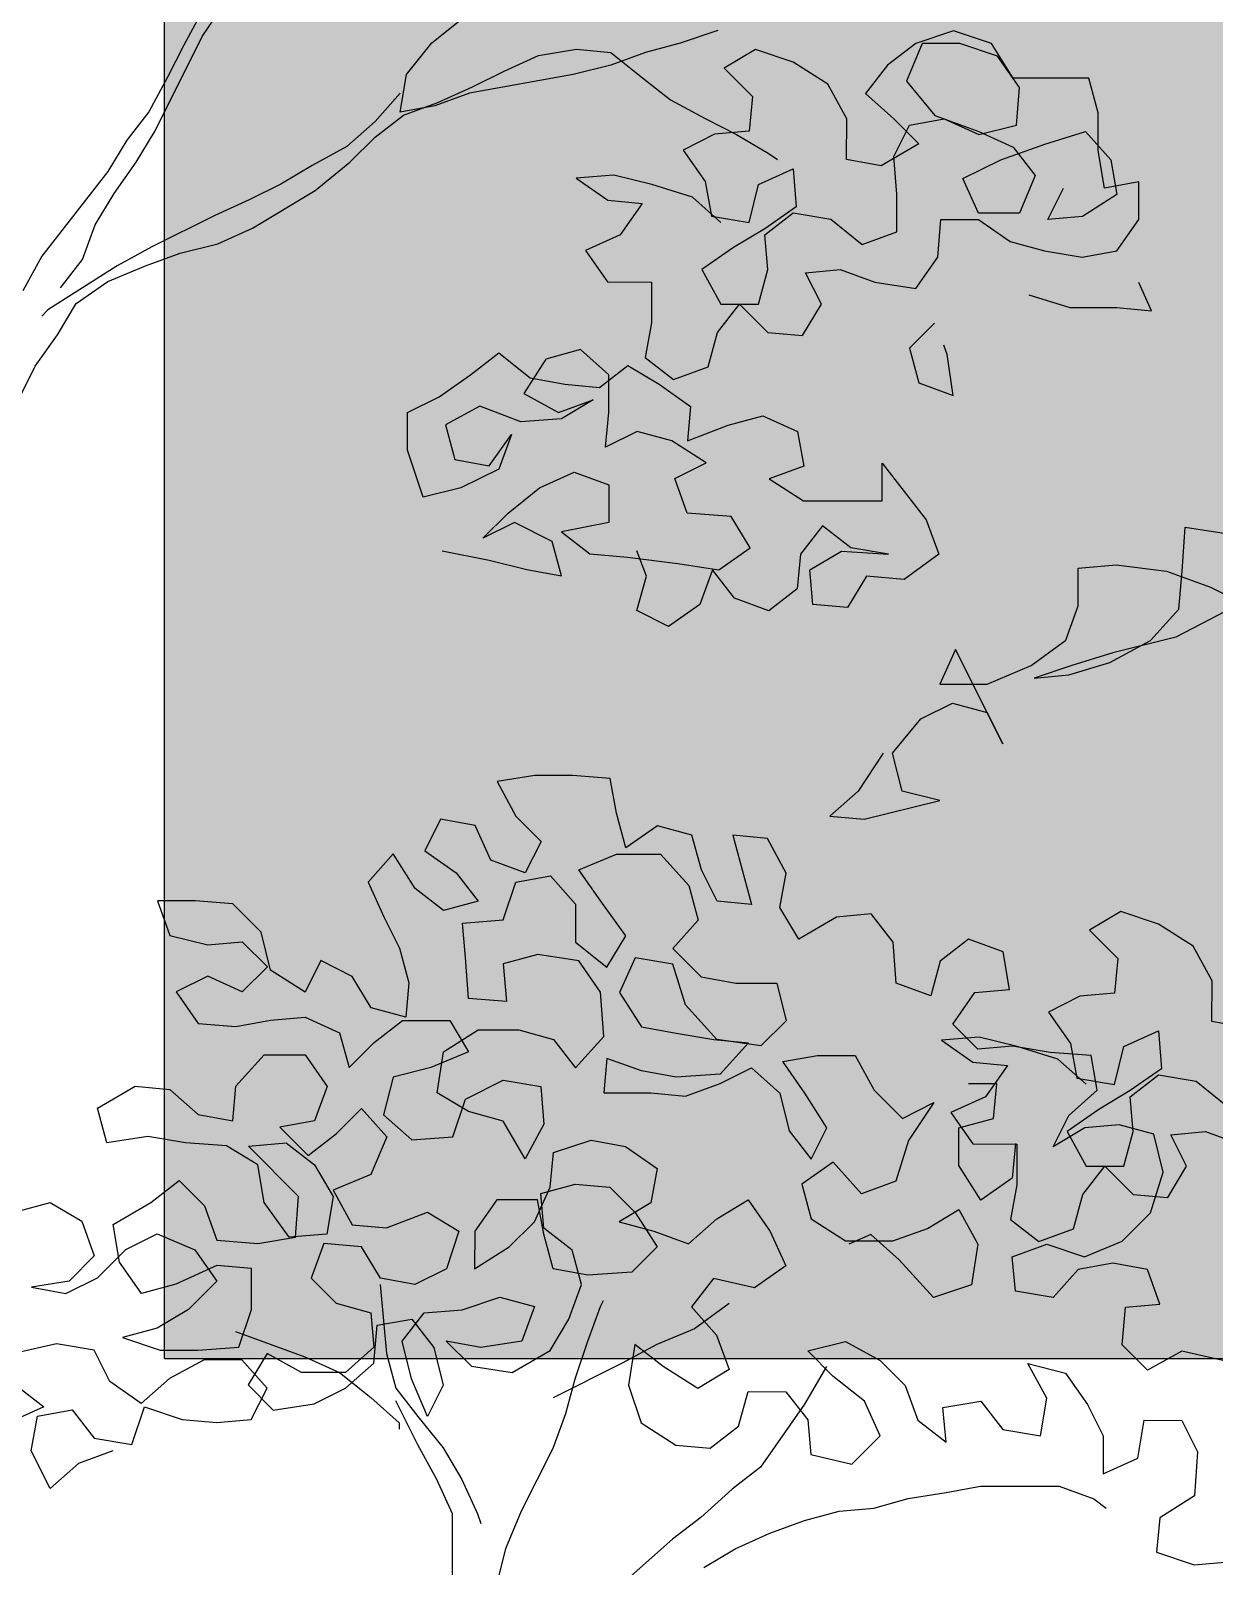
# Model space of a CAD drawing. Header units: millimetres. Extents: x -249630 to 95394, y -188036 to 109963.
# Drawn here: x -96308.7 to -96076.5, y 81631.5 to 81932.8 of the extents above; entities that cross this region are included whole.
import ezdxf

# ---------------------------------------------------------------- set-up
doc = ezdxf.new("R2010")
doc.units = ezdxf.units.MM
for name, color, linetype in [('AHojas', 86, 'Continuous'), ('ATronco', 36, 'Continuous'), ('SOMBRA', 252, 'Continuous'), ('VEREDA', 1, 'Continuous')]:
    doc.layers.add(name, color=color, linetype=linetype)

# ---------------------------------------------------------------- blocks, each defined once
blk = doc.blocks.new('Arbol_01')
at = {"layer": 'AHojas'}
for p, q in [((0.52424, 2.39662), (0.51188, 2.39251)), ((0.53659, 2.39249), (0.52424, 2.39662)), ((0.45937, 2.3905), (0.44906, 2.38433)), ((0.47172, 2.38637), (0.45937, 2.3905)), ((0.51188, 2.39251), (0.50261, 2.38531)), ((0.51394, 2.39251), (0.50878, 2.38015)), ((0.5263, 2.39249), (0.51394, 2.39251)), ((0.53865, 2.38836), (0.5263, 2.39249)), ((0.54379, 2.38115), (0.53659, 2.39249)), ((0.48304, 2.37915), (0.47172, 2.38637)), ((0.50261, 2.38531), (0.49539, 2.37605)), ((0.54585, 2.37806), (0.53865, 2.38836)), ((0.44906, 2.38433), (0.45832, 2.37505)), ((0.50878, 2.38015), (0.51804, 2.36882)), ((0.5685, 2.38113), (0.54379, 2.38115)), ((0.57158, 2.3698), (0.5685, 2.38113)), ((0.45832, 2.37505), (0.45728, 2.36373)), ((0.48921, 2.36782), (0.48304, 2.37915)), ((0.49539, 2.37605), (0.50465, 2.3678)), ((0.54481, 2.36571), (0.54585, 2.37806)), ((0.57157, 2.35744), (0.57158, 2.3698)), ((0.48919, 2.35443), (0.48921, 2.36782)), ((0.50464, 2.35545), (0.5098, 2.36574)), ((0.50465, 2.3678), (0.51288, 2.35956)), ((0.5098, 2.36574), (0.52113, 2.36779)), ((0.51804, 2.36882), (0.53245, 2.36366)), ((0.52113, 2.36779), (0.53245, 2.36263)), ((0.53245, 2.36263), (0.54481, 2.36571)), ((0.44595, 2.36271), (0.43565, 2.35757)), ((0.45728, 2.36373), (0.44595, 2.36271)), ((0.45316, 2.3627), (0.46345, 2.35651)), ((0.51288, 2.35956), (0.50052, 2.35236)), ((0.53245, 2.36366), (0.54377, 2.3585)), ((0.53965, 2.35438), (0.55407, 2.35952)), ((0.55407, 2.35952), (0.56746, 2.36363)), ((0.56746, 2.36363), (0.57569, 2.35435)), ((0.43565, 2.35757), (0.44285, 2.34726)), ((0.46345, 2.35651), (0.46654, 2.35445)), ((0.50052, 2.35236), (0.48919, 2.35443)), ((0.50566, 2.34309), (0.50464, 2.35545)), ((0.52729, 2.34822), (0.53965, 2.35438)), ((0.54377, 2.3585), (0.55097, 2.34923)), ((0.57362, 2.34509), (0.57157, 2.35744)), ((0.57569, 2.35435), (0.57774, 2.34302)), ((0.41299, 2.34935), (0.40064, 2.34833)), ((0.42535, 2.34625), (0.41299, 2.34935)), ((0.46036, 2.34622), (0.47169, 2.35136)), ((0.47169, 2.35136), (0.4727, 2.339)), ((0.55097, 2.34923), (0.54581, 2.33687)), ((0.40064, 2.34833), (0.41093, 2.34112)), ((0.43873, 2.34212), (0.42535, 2.34625)), ((0.44285, 2.34726), (0.4449, 2.33594)), ((0.45725, 2.33387), (0.46036, 2.34622)), ((0.53242, 2.33689), (0.52729, 2.34822)), ((0.55508, 2.33481), (0.56023, 2.3451)), ((0.58495, 2.34713), (0.57362, 2.34509)), ((0.58494, 2.33478), (0.58495, 2.34713)), ((0.41093, 2.34112), (0.42225, 2.34008)), ((0.42225, 2.34008), (0.41503, 2.32979)), ((0.44799, 2.33387), (0.43873, 2.34212)), ((0.50565, 2.33073), (0.50566, 2.34309)), ((0.57774, 2.34302), (0.5664, 2.33583)), ((0.4449, 2.33594), (0.45725, 2.33387)), ((0.4727, 2.339), (0.4624, 2.3318)), ((0.4624, 2.32974), (0.47167, 2.33694)), ((0.47167, 2.33694), (0.48403, 2.33487)), ((0.48403, 2.33487), (0.49432, 2.32662)), ((0.51903, 2.32248), (0.52007, 2.33484)), ((0.52007, 2.33484), (0.53242, 2.33483)), ((0.54581, 2.33687), (0.53242, 2.33689)), ((0.53242, 2.33483), (0.54271, 2.32761)), ((0.5664, 2.33583), (0.55508, 2.33481)), ((0.57772, 2.32449), (0.58494, 2.33478)), ((0.41503, 2.32979), (0.4037, 2.32465)), ((0.4624, 2.3318), (0.4521, 2.32563)), ((0.46342, 2.31842), (0.4624, 2.32974)), ((0.49432, 2.32662), (0.50565, 2.33073)), ((0.4037, 2.32465), (0.4109, 2.31434)), ((0.4521, 2.32563), (0.4418, 2.31843)), ((0.54271, 2.32761), (0.55404, 2.32451)), ((0.55404, 2.32451), (0.56639, 2.32244)), ((0.56639, 2.32244), (0.57772, 2.32449)), ((0.51181, 2.31219), (0.51903, 2.32248)), ((0.4109, 2.31434), (0.42532, 2.31433)), ((0.42532, 2.31433), (0.4253, 2.30095)), ((0.4418, 2.31843), (0.44796, 2.3071)), ((0.46032, 2.30709), (0.46342, 2.31842)), ((0.47577, 2.31737), (0.4871, 2.31839)), ((0.48091, 2.30707), (0.47577, 2.31737)), ((0.4871, 2.31839), (0.49842, 2.31426)), ((0.49842, 2.31426), (0.51181, 2.31219)), ((0.58903, 2.30491), (0.58492, 2.31419)), ((0.54887, 2.3101), (0.56226, 2.30597)), ((0.44693, 2.29784), (0.45414, 2.3071)), ((0.44796, 2.3071), (0.46032, 2.30709)), ((0.45414, 2.3071), (0.4634, 2.29782)), ((0.47473, 2.29678), (0.48091, 2.30707)), ((0.56226, 2.30597), (0.5777, 2.30595)), ((0.5777, 2.30595), (0.58903, 2.30491)), ((0.4253, 2.30095), (0.42323, 2.28962)), ((0.51798, 2.30086), (0.50973, 2.29263)), ((0.44383, 2.28651), (0.44693, 2.29784)), ((0.4634, 2.29782), (0.47473, 2.29678)), ((0.36601, 2.28396), (0.37528, 2.29116)), ((0.37528, 2.29116), (0.38557, 2.28292)), ((0.39072, 2.28909), (0.38351, 2.27777)), ((0.40205, 2.29217), (0.39072, 2.28909)), ((0.41131, 2.28392), (0.40205, 2.29217)), ((0.42323, 2.28962), (0.4325, 2.2824)), ((0.50973, 2.29263), (0.51281, 2.2813)), ((0.52209, 2.29056), (0.52106, 2.29365)), ((0.52413, 2.27717), (0.52209, 2.29056)), ((0.3557, 2.27676), (0.36601, 2.28396)), ((0.40822, 2.27981), (0.41749, 2.287)), ((0.4113, 2.27157), (0.41131, 2.28392)), ((0.41749, 2.287), (0.42779, 2.28082)), ((0.4325, 2.2824), (0.44383, 2.28651)), ((0.38557, 2.28292), (0.3969, 2.28085)), ((0.3969, 2.28085), (0.40822, 2.27981)), ((0.42779, 2.28082), (0.43808, 2.2736)), ((0.51281, 2.2813), (0.52413, 2.27717)), ((0.3454, 2.27163), (0.3557, 2.27676)), ((0.38351, 2.27777), (0.39483, 2.27158)), ((0.39483, 2.27158), (0.40616, 2.27569)), ((0.40616, 2.27569), (0.39586, 2.26952)), ((0.34539, 2.25927), (0.3454, 2.27163)), ((0.36909, 2.27366), (0.35776, 2.2675)), ((0.38247, 2.2685), (0.36909, 2.27366)), ((0.39586, 2.26952), (0.38247, 2.2685)), ((0.41026, 2.26024), (0.4113, 2.27157)), ((0.43808, 2.2736), (0.43704, 2.26227)), ((0.45043, 2.26741), (0.46176, 2.27049)), ((0.46176, 2.27049), (0.47308, 2.26533)), ((0.35776, 2.2675), (0.36083, 2.25617)), ((0.37216, 2.2541), (0.37938, 2.26439)), ((0.37938, 2.26439), (0.37525, 2.25306)), ((0.42056, 2.26538), (0.41026, 2.26024)), ((0.43189, 2.26228), (0.42056, 2.26538)), ((0.43704, 2.26227), (0.45043, 2.26741)), ((0.47308, 2.26533), (0.47513, 2.254)), ((0.35053, 2.24382), (0.34539, 2.25927)), ((0.44321, 2.25506), (0.43189, 2.26228)), ((0.36083, 2.25617), (0.37216, 2.2541)), ((0.43291, 2.24992), (0.44321, 2.25506)), ((0.47513, 2.254), (0.4638, 2.24989)), ((0.50086, 2.24265), (0.50087, 2.25501)), ((0.50087, 2.25501), (0.51527, 2.23646)), ((0.37525, 2.25306), (0.36288, 2.2469)), ((0.38863, 2.24687), (0.39996, 2.25201)), ((0.39996, 2.25201), (0.41128, 2.24788)), ((0.43701, 2.23859), (0.43291, 2.24992)), ((0.4638, 2.24989), (0.47512, 2.24268)), ((0.36288, 2.2469), (0.35053, 2.24382)), ((0.37832, 2.23865), (0.38863, 2.24687)), ((0.41128, 2.24788), (0.41127, 2.23553)), ((0.37008, 2.23042), (0.37832, 2.23865)), ((0.45143, 2.23755), (0.43701, 2.23859)), ((0.47512, 2.24268), (0.50086, 2.24265)), ((0.38038, 2.23555), (0.37008, 2.23042)), ((0.39273, 2.22937), (0.38038, 2.23555)), ((0.41127, 2.23553), (0.39582, 2.23245)), ((0.4576, 2.22725), (0.45143, 2.23755)), ((0.48129, 2.23443), (0.47407, 2.22517)), ((0.49055, 2.22722), (0.48129, 2.23443)), ((0.51527, 2.23646), (0.51938, 2.22513)), ((0.59906, 2.21957), (0.6001, 2.23398)), ((0.6001, 2.23398), (0.61348, 2.23191)), ((0.39581, 2.21804), (0.39273, 2.22937)), ((0.39582, 2.23245), (0.40508, 2.22524)), ((0.35669, 2.22631), (0.37213, 2.22321)), ((0.40508, 2.22524), (0.41744, 2.22419)), ((0.41744, 2.22419), (0.43391, 2.22212)), ((0.42361, 2.21801), (0.42053, 2.22625)), ((0.44729, 2.22005), (0.4576, 2.22725)), ((0.47407, 2.22517), (0.47303, 2.21385)), ((0.47715, 2.22002), (0.48746, 2.22619)), ((0.48746, 2.22619), (0.5029, 2.22515)), ((0.5029, 2.22515), (0.49055, 2.22722)), ((0.51938, 2.22513), (0.50804, 2.2169)), ((0.37213, 2.22321), (0.38448, 2.22011)), ((0.38448, 2.22011), (0.39581, 2.21804)), ((0.43391, 2.22212), (0.44729, 2.22005)), ((0.44523, 2.22005), (0.44111, 2.20873)), ((0.45243, 2.21078), (0.44523, 2.22005)), ((0.47817, 2.20869), (0.47715, 2.22002)), ((0.56507, 2.20827), (0.56508, 2.22063)), ((0.56508, 2.22063), (0.57743, 2.22164)), ((0.57743, 2.22164), (0.59391, 2.21957)), ((0.59391, 2.21957), (0.60832, 2.21441)), ((0.59802, 2.20721), (0.59906, 2.21957)), ((0.42051, 2.20669), (0.42361, 2.21801)), ((0.47303, 2.21385), (0.46376, 2.20665)), ((0.49569, 2.21794), (0.4895, 2.20765)), ((0.50804, 2.2169), (0.49569, 2.21794)), ((0.60832, 2.21441), (0.61861, 2.20925)), ((0.44111, 2.20873), (0.4308, 2.20153)), ((0.46376, 2.20665), (0.45243, 2.21078)), ((0.4895, 2.20765), (0.47817, 2.20869)), ((0.61861, 2.20925), (0.59698, 2.19794)), ((0.4308, 2.20153), (0.42051, 2.20669)), ((0.56094, 2.19695), (0.56507, 2.20827)), ((0.58874, 2.19692), (0.59802, 2.20721)), ((0.5249, 2.19389), (0.51974, 2.18257)), ((0.54031, 2.16299), (0.5249, 2.19389)), ((0.5496, 2.18872), (0.56094, 2.19695)), ((0.57535, 2.18973), (0.58874, 2.19692)), ((0.59698, 2.19794), (0.57638, 2.19281)), ((0.53518, 2.18256), (0.5496, 2.18872)), ((0.56299, 2.18871), (0.55063, 2.1846)), ((0.56196, 2.18562), (0.57535, 2.18973)), ((0.57638, 2.19281), (0.56299, 2.18871)), ((0.55063, 2.1846), (0.56196, 2.18562)), ((0.51974, 2.18257), (0.53518, 2.18256)), ((0.51355, 2.17125), (0.52385, 2.17639)), ((0.52385, 2.17639), (0.53517, 2.17329)), ((0.53517, 2.17329), (0.54031, 2.16299)), ((0.50427, 2.15993), (0.51355, 2.17125)), ((0.50118, 2.15993), (0.49293, 2.14758)), ((0.50735, 2.14757), (0.50427, 2.15993)), ((0.38707, 2.15271), (0.37471, 2.15066)), ((0.37471, 2.15066), (0.38088, 2.13933)), ((0.39943, 2.1527), (0.38707, 2.15271)), ((0.41178, 2.15165), (0.39943, 2.1527)), ((0.41383, 2.14033), (0.41178, 2.15165)), ((0.49293, 2.14758), (0.48366, 2.13936)), ((0.49498, 2.13832), (0.5197, 2.14447)), ((0.5197, 2.14447), (0.50735, 2.14757)), ((0.35617, 2.13832), (0.35101, 2.12803)), ((0.36749, 2.13625), (0.35617, 2.13832)), ((0.38088, 2.13933), (0.38911, 2.13108)), ((0.41691, 2.129), (0.41383, 2.14033)), ((0.48366, 2.13936), (0.49498, 2.13832)), ((0.37263, 2.12492), (0.36749, 2.13625)), ((0.42721, 2.13619), (0.41691, 2.129)), ((0.43854, 2.1331), (0.42721, 2.13619)), ((0.44162, 2.12177), (0.43854, 2.1331)), ((0.45192, 2.13308), (0.45808, 2.11042)), ((0.46325, 2.13204), (0.45192, 2.13308)), ((0.35101, 2.12803), (0.3613, 2.12081)), ((0.38911, 2.13108), (0.38395, 2.12079)), ((0.46942, 2.12071), (0.46325, 2.13204)), ((0.34071, 2.12701), (0.33247, 2.11775)), ((0.34791, 2.11567), (0.34071, 2.12701)), ((0.38395, 2.12079), (0.37263, 2.12492)), ((0.40146, 2.1218), (0.41382, 2.12694)), ((0.41382, 2.12694), (0.42823, 2.12693)), ((0.42823, 2.12693), (0.43749, 2.11662)), ((0.3613, 2.12081), (0.3685, 2.11154)), ((0.38086, 2.1177), (0.39219, 2.11975)), ((0.39219, 2.11975), (0.40042, 2.11048)), ((0.40866, 2.1115), (0.40146, 2.1218)), ((0.44675, 2.11146), (0.44162, 2.12177)), ((0.46735, 2.10939), (0.46942, 2.12071)), ((0.33247, 2.11775), (0.3376, 2.10642)), ((0.35717, 2.10846), (0.34791, 2.11567)), ((0.37673, 2.10535), (0.38086, 2.1177)), ((0.43749, 2.11662), (0.44057, 2.10529)), ((0.26347, 2.11163), (0.26758, 2.1003)), ((0.27583, 2.11162), (0.26347, 2.11163)), ((0.28818, 2.11058), (0.27583, 2.11162)), ((0.29744, 2.1013), (0.28818, 2.11058)), ((0.3685, 2.11154), (0.35717, 2.10846)), ((0.40042, 2.11048), (0.40041, 2.09812)), ((0.41688, 2.10017), (0.40866, 2.1115)), ((0.45808, 2.11042), (0.44675, 2.11146)), ((0.47351, 2.09908), (0.46735, 2.10939)), ((0.57902, 2.10812), (0.56871, 2.10195)), ((0.59137, 2.10399), (0.57902, 2.10812)), ((0.3376, 2.10642), (0.34274, 2.09611)), ((0.36334, 2.10433), (0.37673, 2.10535)), ((0.36436, 2.09301), (0.36334, 2.10433)), ((0.44057, 2.10529), (0.43232, 2.09603)), ((0.48588, 2.10628), (0.47351, 2.09908)), ((0.4972, 2.1073), (0.48588, 2.10628)), ((0.5044, 2.09803), (0.4972, 2.1073)), ((0.60269, 2.09677), (0.59137, 2.10399)), ((0.26758, 2.1003), (0.27993, 2.0972)), ((0.27993, 2.0972), (0.29126, 2.09822)), ((0.29126, 2.09822), (0.29949, 2.08998)), ((0.30052, 2.08895), (0.29744, 2.1013)), ((0.40041, 2.09812), (0.4107, 2.08987)), ((0.4107, 2.08987), (0.41688, 2.10017)), ((0.50542, 2.08464), (0.5044, 2.09803)), ((0.52912, 2.09903), (0.51984, 2.09183)), ((0.54044, 2.0949), (0.52912, 2.09903)), ((0.56871, 2.10195), (0.57797, 2.09268)), ((0.34274, 2.09611), (0.34582, 2.08479)), ((0.36538, 2.07962), (0.36436, 2.09301)), ((0.38805, 2.09401), (0.37672, 2.09094)), ((0.40143, 2.09194), (0.38805, 2.09401)), ((0.41997, 2.09295), (0.41481, 2.08163)), ((0.43232, 2.09088), (0.41997, 2.09295)), ((0.43232, 2.09603), (0.44158, 2.08676)), ((0.54249, 2.08255), (0.54044, 2.0949)), ((0.57797, 2.09268), (0.57693, 2.08135)), ((0.60886, 2.08544), (0.60269, 2.09677)), ((0.29949, 2.08998), (0.29125, 2.08175)), ((0.31184, 2.08173), (0.30052, 2.08895)), ((0.317, 2.09202), (0.31184, 2.08173)), ((0.32729, 2.08686), (0.317, 2.09202)), ((0.37672, 2.09094), (0.37774, 2.07858)), ((0.40863, 2.08164), (0.40143, 2.09194)), ((0.43643, 2.07749), (0.43232, 2.09088)), ((0.51984, 2.09183), (0.51674, 2.08051)), ((0.27992, 2.08691), (0.26962, 2.08177)), ((0.29125, 2.08175), (0.27992, 2.08691)), ((0.33346, 2.07656), (0.32729, 2.08686)), ((0.34582, 2.08479), (0.34478, 2.07346)), ((0.44158, 2.08676), (0.45291, 2.08469)), ((0.45291, 2.08469), (0.46629, 2.08468)), ((0.46629, 2.08468), (0.46937, 2.07232)), ((0.51674, 2.08051), (0.50542, 2.08464)), ((0.60884, 2.07205), (0.60886, 2.08544)), ((0.26962, 2.08177), (0.27682, 2.07146)), ((0.37774, 2.07858), (0.36538, 2.07962)), ((0.40965, 2.06722), (0.40863, 2.08164)), ((0.41481, 2.08163), (0.422, 2.0703)), ((0.52394, 2.07124), (0.53116, 2.08153)), ((0.53116, 2.08153), (0.54249, 2.08255)), ((0.5656, 2.08033), (0.5553, 2.07519)), ((0.57693, 2.08135), (0.5656, 2.08033)), ((0.3005, 2.07247), (0.31183, 2.07349)), ((0.31183, 2.07349), (0.32315, 2.06833)), ((0.34478, 2.07346), (0.33346, 2.07656)), ((0.44671, 2.06616), (0.43643, 2.07749)), ((0.5553, 2.07519), (0.5625, 2.06489)), ((0.27682, 2.07146), (0.28918, 2.07042)), ((0.28918, 2.07042), (0.3005, 2.07247)), ((0.32315, 2.06833), (0.32623, 2.057)), ((0.33448, 2.06523), (0.34375, 2.07243)), ((0.34375, 2.07243), (0.3592, 2.07242)), ((0.35713, 2.06212), (0.36846, 2.06932)), ((0.3592, 2.07242), (0.36536, 2.06211)), ((0.36846, 2.06932), (0.38185, 2.06931)), ((0.38185, 2.06931), (0.39317, 2.06621)), ((0.422, 2.0703), (0.43333, 2.06823)), ((0.43333, 2.06823), (0.44568, 2.06616)), ((0.46937, 2.07232), (0.46113, 2.06409)), ((0.53217, 2.06299), (0.52394, 2.07124)), ((0.58, 2.06384), (0.59134, 2.06898)), ((0.59134, 2.06898), (0.59235, 2.05662)), ((0.62017, 2.06998), (0.60884, 2.07205)), ((0.32623, 2.057), (0.33448, 2.06523)), ((0.39317, 2.06621), (0.40037, 2.05693)), ((0.40037, 2.05693), (0.40965, 2.06722)), ((0.44568, 2.06616), (0.45701, 2.06512)), ((0.46113, 2.06409), (0.44671, 2.06616)), ((0.45701, 2.06512), (0.44773, 2.05483)), ((0.53264, 2.06697), (0.52028, 2.06596)), ((0.52028, 2.06596), (0.53058, 2.05874)), ((0.5435, 2.06401), (0.53217, 2.06299)), ((0.545, 2.06387), (0.53264, 2.06697)), ((0.55586, 2.06194), (0.5435, 2.06401)), ((0.55838, 2.05974), (0.545, 2.06387)), ((0.5625, 2.06489), (0.56455, 2.05356)), ((0.5769, 2.05149), (0.58, 2.06384)), ((0.28916, 2.05086), (0.29843, 2.06115)), ((0.29843, 2.06115), (0.31182, 2.06113)), ((0.31182, 2.06113), (0.31902, 2.05083)), ((0.36536, 2.06211), (0.353, 2.05698)), ((0.35506, 2.04874), (0.35713, 2.06212)), ((0.41067, 2.06001), (0.40963, 2.04869)), ((0.42199, 2.05588), (0.41067, 2.06001)), ((0.46833, 2.05893), (0.47966, 2.06098)), ((0.47553, 2.04863), (0.46833, 2.05893)), ((0.47966, 2.06098), (0.49201, 2.06097)), ((0.49201, 2.06097), (0.49818, 2.04964)), ((0.53058, 2.05874), (0.5419, 2.0577)), ((0.5419, 2.0577), (0.53468, 2.04741)), ((0.56924, 2.0609), (0.55586, 2.06194)), ((0.56764, 2.0515), (0.55838, 2.05974)), ((0.57129, 2.04957), (0.56924, 2.0609)), ((0.34064, 2.0539), (0.33754, 2.04155)), ((0.353, 2.05698), (0.34064, 2.0539)), ((0.36432, 2.04667), (0.37668, 2.05284)), ((0.37668, 2.05284), (0.38904, 2.05077)), ((0.43332, 2.05381), (0.42199, 2.05588)), ((0.44773, 2.05483), (0.43332, 2.05381)), ((0.44773, 2.05174), (0.45803, 2.05688)), ((0.45803, 2.05688), (0.46729, 2.04864)), ((0.56455, 2.05356), (0.5769, 2.05149)), ((0.59235, 2.05662), (0.58205, 2.04943)), ((0.58205, 2.04737), (0.59132, 2.05456)), ((0.59132, 2.05456), (0.60368, 2.05249)), ((0.60368, 2.05249), (0.61397, 2.04425)), ((0.24385, 2.04369), (0.25621, 2.05089)), ((0.25621, 2.05089), (0.26753, 2.04985)), ((0.26753, 2.04985), (0.27679, 2.0416)), ((0.28812, 2.03953), (0.28916, 2.05086)), ((0.31902, 2.05083), (0.31489, 2.03951)), ((0.36535, 2.04255), (0.35506, 2.04874)), ((0.38904, 2.05077), (0.39006, 2.03841)), ((0.40963, 2.04869), (0.42507, 2.04867)), ((0.42507, 2.04867), (0.4364, 2.04763)), ((0.4364, 2.04763), (0.44773, 2.05174)), ((0.46729, 2.04864), (0.47037, 2.03628)), ((0.48273, 2.03729), (0.47553, 2.04863)), ((0.49818, 2.04964), (0.50744, 2.04036)), ((0.53468, 2.04741), (0.52335, 2.04227)), ((0.53834, 2.05166), (0.52907, 2.05167)), ((0.5373, 2.04033), (0.53834, 2.05166)), ((0.56201, 2.04134), (0.57129, 2.04957)), ((0.58205, 2.04943), (0.57175, 2.04326)), ((0.58307, 2.03604), (0.58205, 2.04737)), ((0.24692, 2.03236), (0.24385, 2.04369)), ((0.32209, 2.03538), (0.33034, 2.04361)), ((0.33034, 2.04361), (0.33857, 2.03434)), ((0.36019, 2.03432), (0.36432, 2.04667)), ((0.37667, 2.03945), (0.36535, 2.04255)), ((0.50744, 2.04036), (0.51774, 2.0455)), ((0.51774, 2.0455), (0.50949, 2.03315)), ((0.57175, 2.04326), (0.56144, 2.03606)), ((0.27679, 2.0416), (0.28812, 2.03953)), ((0.31489, 2.03951), (0.30356, 2.03746)), ((0.30356, 2.03746), (0.31282, 2.02818)), ((0.33754, 2.04155), (0.3468, 2.0333)), ((0.38387, 2.02709), (0.37667, 2.03945)), ((0.39006, 2.03841), (0.38387, 2.02709)), ((0.47757, 2.027), (0.48273, 2.03729)), ((0.52335, 2.04227), (0.53055, 2.03197)), ((0.52597, 2.03726), (0.5373, 2.04033)), ((0.55686, 2.03105), (0.56201, 2.04134)), ((0.57849, 2.03824), (0.56716, 2.03722)), ((0.58981, 2.03514), (0.57849, 2.03824)), ((0.26031, 2.03441), (0.24692, 2.03236)), ((0.27267, 2.03234), (0.26031, 2.03441)), ((0.28605, 2.0313), (0.27267, 2.03234)), ((0.29326, 2.03129), (0.30562, 2.03231)), ((0.30562, 2.03231), (0.31488, 2.02509)), ((0.31282, 2.02818), (0.32209, 2.03538)), ((0.33857, 2.03434), (0.33341, 2.02199)), ((0.3468, 2.0333), (0.36019, 2.03432)), ((0.39314, 2.02914), (0.4055, 2.03325)), ((0.4055, 2.03325), (0.41682, 2.03118)), ((0.47037, 2.03628), (0.47757, 2.027)), ((0.50949, 2.03315), (0.50536, 2.01977)), ((0.52596, 2.0249), (0.52597, 2.03726)), ((0.56716, 2.03722), (0.55686, 2.03105)), ((0.56144, 2.03606), (0.56761, 2.02473)), ((0.57997, 2.02471), (0.58307, 2.03604)), ((0.59289, 2.02278), (0.58981, 2.03514)), ((0.59542, 2.035), (0.60675, 2.03602)), ((0.60056, 2.0247), (0.59542, 2.035)), ((0.60675, 2.03602), (0.61807, 2.03189)), ((0.29634, 2.02511), (0.28605, 2.0313)), ((0.30972, 2.0148), (0.29326, 2.03129)), ((0.3921, 2.01781), (0.39314, 2.02914)), ((0.41682, 2.03118), (0.42711, 2.02396)), ((0.53055, 2.03197), (0.54497, 2.03195)), ((0.5445, 2.03209), (0.54346, 2.02076)), ((0.54497, 2.03195), (0.54495, 2.01857)), ((0.29839, 2.01275), (0.29634, 2.02511)), ((0.31488, 2.02509), (0.32105, 2.01479)), ((0.42711, 2.02396), (0.42504, 2.01264)), ((0.48477, 2.02597), (0.47447, 2.01877)), ((0.49403, 2.01566), (0.48477, 2.02597)), ((0.53316, 2.01357), (0.52596, 2.0249)), ((0.56657, 2.01546), (0.57379, 2.02472)), ((0.56761, 2.02473), (0.57997, 2.02471)), ((0.57379, 2.02472), (0.58305, 2.01544)), ((0.58876, 2.0094), (0.59289, 2.02278)), ((0.59437, 2.0144), (0.60056, 2.0247)), ((0.26132, 2.01279), (0.2706, 2.01998)), ((0.2706, 2.01998), (0.27883, 2.01174)), ((0.33341, 2.02199), (0.32105, 2.01685)), ((0.38694, 2.00649), (0.3921, 2.01781)), ((0.389, 2.01576), (0.40033, 2.01884)), ((0.40033, 2.01884), (0.41166, 2.0178)), ((0.41166, 2.0178), (0.41989, 2.00955)), ((0.47447, 2.01877), (0.47755, 2.00744)), ((0.50536, 2.01977), (0.49403, 2.01566)), ((0.54346, 2.02076), (0.53316, 2.01357)), ((0.54495, 2.01857), (0.54288, 2.00724)), ((0.21704, 2.00974), (0.22837, 2.01282)), ((0.22837, 2.01282), (0.23866, 2.00663)), ((0.24896, 2.00559), (0.26132, 2.01279)), ((0.30662, 2.00142), (0.29839, 2.01275)), ((0.30868, 2.00142), (0.30972, 2.0148)), ((0.32105, 2.01479), (0.31897, 2.00244)), ((0.32105, 2.01685), (0.32721, 2.00552)), ((0.37459, 2.01371), (0.36737, 2.00342)), ((0.38797, 2.0137), (0.37459, 2.01371)), ((0.39002, 2.00237), (0.38797, 2.0137)), ((0.39002, 2.00443), (0.389, 2.01576)), ((0.42504, 2.01264), (0.41474, 2.00647)), ((0.44666, 2.00747), (0.45696, 2.01364)), ((0.45696, 2.01364), (0.46416, 2.00333)), ((0.56347, 2.00414), (0.56657, 2.01546)), ((0.58305, 2.01544), (0.59437, 2.0144)), ((0.27883, 2.01174), (0.28293, 2.00041)), ((0.33854, 2.00448), (0.35193, 2.00961)), ((0.35193, 2.00961), (0.36222, 2.00343)), ((0.41989, 2.00955), (0.42709, 1.99822)), ((0.43738, 1.99924), (0.44666, 2.00747)), ((0.47755, 2.00744), (0.48887, 2.00022)), ((0.51564, 2.00431), (0.52595, 2.01048)), ((0.52595, 2.01048), (0.53212, 1.99915)), ((0.54288, 2.00724), (0.55214, 2.00003)), ((0.57948, 2.00014), (0.58876, 2.0094)), ((0.23866, 2.00663), (0.24277, 1.9953)), ((0.25101, 1.99323), (0.24896, 2.00559)), ((0.25307, 1.99735), (0.26337, 2.00249)), ((0.26337, 2.00249), (0.27572, 1.99733)), ((0.31897, 2.00244), (0.30662, 2.00142)), ((0.32721, 2.00552), (0.33854, 2.00448)), ((0.36222, 2.00343), (0.35809, 1.99107)), ((0.36737, 2.00342), (0.36736, 1.99106)), ((0.37869, 1.99826), (0.38694, 2.00649)), ((0.39928, 1.99721), (0.39002, 2.00443)), ((0.3931, 1.99104), (0.39002, 2.00237)), ((0.41474, 2.00647), (0.42606, 2.00337)), ((0.42606, 2.00337), (0.43738, 1.99924)), ((0.46416, 2.00333), (0.4693, 1.992)), ((0.49711, 2.00227), (0.4899, 1.99919)), ((0.50637, 1.99403), (0.49711, 2.00227)), ((0.50431, 2.00021), (0.51564, 2.00431)), ((0.55214, 2.00003), (0.56347, 2.00414)), ((0.24379, 1.98809), (0.25307, 1.99735)), ((0.27572, 1.99733), (0.28292, 1.98702)), ((0.28293, 2.00041), (0.29632, 1.99937)), ((0.29632, 1.99937), (0.30868, 2.00142)), ((0.31794, 1.99935), (0.31381, 1.98802)), ((0.3303, 1.99831), (0.31794, 1.99935)), ((0.33647, 1.988), (0.3303, 1.99831)), ((0.36736, 1.99106), (0.37869, 1.99826)), ((0.40236, 1.98588), (0.39928, 1.99721)), ((0.42709, 1.99822), (0.41884, 1.98999)), ((0.48887, 2.00022), (0.50431, 2.00021)), ((0.53212, 1.99915), (0.53004, 1.98577)), ((0.54344, 1.99502), (0.55477, 1.99913)), ((0.55477, 1.99913), (0.56712, 1.995)), ((0.56712, 1.995), (0.57948, 2.00014)), ((0.24277, 1.9953), (0.23453, 1.98707)), ((0.25821, 1.98293), (0.25101, 1.99323)), ((0.28293, 1.99217), (0.26953, 1.98601)), ((0.29425, 1.99113), (0.28293, 1.99217)), ((0.51768, 1.98166), (0.50637, 1.99403)), ((0.54446, 1.98369), (0.54344, 1.99502)), ((0.57639, 1.99293), (0.56506, 1.99088)), ((0.58771, 1.99086), (0.57639, 1.99293)), ((0.23453, 1.98707), (0.22217, 1.98502)), ((0.23349, 1.98295), (0.24379, 1.98809)), ((0.28292, 1.98702), (0.27365, 1.97776)), ((0.29424, 1.97775), (0.29425, 1.99113)), ((0.31381, 1.98802), (0.32204, 1.97978)), ((0.34779, 1.98593), (0.33647, 1.988)), ((0.35809, 1.99107), (0.34779, 1.98593)), ((0.40443, 1.98897), (0.3931, 1.99104)), ((0.41884, 1.98999), (0.40443, 1.98897)), ((0.44561, 1.9879), (0.4384, 1.97864)), ((0.45899, 1.9848), (0.44561, 1.9879)), ((0.4693, 1.992), (0.45899, 1.9848)), ((0.56506, 1.99088), (0.55681, 1.98162)), ((0.59182, 1.97953), (0.58771, 1.99086)), ((0.22217, 1.98502), (0.23349, 1.98295)), ((0.26953, 1.98601), (0.25821, 1.98293)), ((0.33646, 1.98594), (0.3385, 1.96329)), ((0.39823, 1.97456), (0.40236, 1.98588)), ((0.53004, 1.98577), (0.51768, 1.98166)), ((0.55681, 1.98162), (0.54446, 1.98369)), ((0.27365, 1.97776), (0.26334, 1.9716)), ((0.29011, 1.96539), (0.29424, 1.97775)), ((0.32204, 1.97978), (0.33337, 1.97668)), ((0.35087, 1.97666), (0.36323, 1.97768)), ((0.36323, 1.97768), (0.37559, 1.98179)), ((0.37559, 1.98179), (0.38691, 1.97869)), ((0.38691, 1.97869), (0.38278, 1.96737)), ((0.40853, 1.97867), (0.40957, 1.98073)), ((0.4384, 1.97864), (0.44662, 1.96937)), ((0.57945, 1.96616), (0.58049, 1.97851)), ((0.58049, 1.97851), (0.59182, 1.97953)), ((0.33337, 1.97668), (0.33439, 1.96535)), ((0.33438, 1.9602), (0.33542, 1.97256)), ((0.33542, 1.97256), (0.34675, 1.97461)), ((0.34365, 1.9674), (0.35087, 1.97666)), ((0.34675, 1.97461), (0.35395, 1.96534)), ((0.39205, 1.96427), (0.39823, 1.97456)), ((0.26334, 1.9716), (0.25201, 1.96852)), ((0.25201, 1.96852), (0.26437, 1.96439)), ((0.28908, 1.97054), (0.31173, 1.96228)), ((0.34673, 1.95504), (0.34365, 1.9674)), ((0.35807, 1.96739), (0.3663, 1.95915)), ((0.36939, 1.96532), (0.35807, 1.96739)), ((0.38278, 1.96737), (0.36939, 1.96532)), ((0.44662, 1.96937), (0.45073, 1.95804)), ((0.47648, 1.96419), (0.48884, 1.96727)), ((0.48884, 1.96727), (0.50016, 1.96108)), ((0.23039, 1.96648), (0.217, 1.9634)), ((0.24274, 1.96441), (0.23039, 1.96648)), ((0.24788, 1.95411), (0.24274, 1.96441)), ((0.26437, 1.96439), (0.27672, 1.96438)), ((0.27672, 1.96438), (0.29011, 1.96539)), ((0.29937, 1.96333), (0.29319, 1.95303)), ((0.3107, 1.95714), (0.29937, 1.96333)), ((0.31173, 1.96228), (0.32305, 1.95713)), ((0.33439, 1.96535), (0.32511, 1.95712)), ((0.35395, 1.96534), (0.35703, 1.95298)), ((0.37968, 1.95707), (0.39205, 1.96427)), ((0.42706, 1.9663), (0.41573, 1.96013)), ((0.41985, 1.9663), (0.41778, 1.95292)), ((0.42911, 1.95909), (0.41985, 1.9663)), ((0.48471, 1.95595), (0.47648, 1.96419)), ((0.58768, 1.95791), (0.57945, 1.96616)), ((0.59901, 1.96408), (0.58768, 1.95791)), ((0.6124, 1.96098), (0.59901, 1.96408)), ((0.27878, 1.96129), (0.26745, 1.95512)), ((0.29114, 1.96127), (0.27878, 1.96129)), ((0.29936, 1.952), (0.29114, 1.96127)), ((0.32511, 1.95712), (0.3107, 1.95714)), ((0.32511, 1.95198), (0.33438, 1.9602)), ((0.3663, 1.95915), (0.37968, 1.95707)), ((0.44043, 1.95187), (0.42911, 1.95909)), ((0.45073, 1.95804), (0.44043, 1.95187)), ((0.50016, 1.96108), (0.50839, 1.95284)), ((0.54855, 1.96001), (0.56091, 1.95691)), ((0.55472, 1.94868), (0.54855, 1.96001)), ((0.56091, 1.95691), (0.56811, 1.9466)), ((0.21699, 1.9531), (0.22625, 1.94589)), ((0.25817, 1.94689), (0.24788, 1.95411)), ((0.26745, 1.95512), (0.25817, 1.94689)), ((0.29319, 1.95303), (0.30142, 1.94479)), ((0.29421, 1.94171), (0.29936, 1.952)), ((0.3148, 1.94684), (0.32511, 1.95198)), ((0.35187, 1.94268), (0.34673, 1.95504)), ((0.35703, 1.95298), (0.35187, 1.94268)), ((0.41778, 1.95292), (0.42189, 1.94056)), ((0.495, 1.9477), (0.48471, 1.95595)), ((0.50839, 1.95284), (0.5125, 1.94151)), ((0.30142, 1.94479), (0.3148, 1.94684)), ((0.4538, 1.9395), (0.4569, 1.95083)), ((0.4569, 1.95083), (0.46926, 1.95081)), ((0.46926, 1.95081), (0.47646, 1.94154)), ((0.50014, 1.93637), (0.495, 1.9477)), ((0.52074, 1.94562), (0.5331, 1.94767)), ((0.5331, 1.94767), (0.5403, 1.93839)), ((0.55265, 1.93632), (0.55472, 1.94868)), ((0.22625, 1.94589), (0.21492, 1.94075)), ((0.22212, 1.93148), (0.22419, 1.9428)), ((0.22419, 1.9428), (0.23552, 1.94485)), ((0.23552, 1.94485), (0.24272, 1.93558)), ((0.25507, 1.93351), (0.2592, 1.94586)), ((0.2592, 1.94586), (0.27155, 1.94173)), ((0.27155, 1.94173), (0.28288, 1.94069)), ((0.28288, 1.94069), (0.29421, 1.94171)), ((0.52176, 1.93429), (0.52074, 1.94562)), ((0.56811, 1.9466), (0.57324, 1.9363)), ((0.42189, 1.94056), (0.43321, 1.93334)), ((0.44453, 1.9323), (0.4538, 1.9395)), ((0.47646, 1.94154), (0.47748, 1.93021)), ((0.5125, 1.94151), (0.52176, 1.93429)), ((0.5403, 1.93839), (0.55265, 1.93632)), ((0.58456, 1.92909), (0.58664, 1.94144)), ((0.58664, 1.94144), (0.59899, 1.94143)), ((0.59899, 1.94143), (0.60413, 1.93113)), ((0.24272, 1.93558), (0.25507, 1.93351)), ((0.43321, 1.93334), (0.44453, 1.9323)), ((0.49086, 1.92711), (0.50014, 1.93637)), ((0.57324, 1.9363), (0.57323, 1.92395)), ((0.22829, 1.91911), (0.22212, 1.93148)), ((0.23756, 1.92734), (0.22829, 1.91911)), ((0.24889, 1.93145), (0.23756, 1.92734)), ((0.47748, 1.93021), (0.49086, 1.92711)), ((0.57323, 1.92395), (0.58456, 1.92909)), ((0.60413, 1.93113), (0.60309, 1.91671)), ((0.60309, 1.91671), (0.59175, 1.90951)), ((0.59175, 1.90951), (0.59071, 1.89819)), ((0.59071, 1.89819), (0.60307, 1.89406)), ((0.60307, 1.89406), (0.61439, 1.89508))]:
    blk.add_line(p, q, dxfattribs=at)
at = {"layer": 'ATronco'}
for p, q in [((0.27815, 2.39478), (0.2864, 2.40713)), ((0.27815, 2.40302), (0.27197, 2.3917)), ((0.35331, 2.39265), (0.36362, 2.40088)), ((0.26267, 2.3639), (0.27815, 2.39478)), ((0.44702, 2.39669), (0.43466, 2.39258)), ((0.27197, 2.3917), (0.26681, 2.38141)), ((0.34506, 2.38236), (0.35331, 2.39265)), ((0.38832, 2.3885), (0.40067, 2.39055)), ((0.40067, 2.39055), (0.412, 2.38951)), ((0.412, 2.38951), (0.42229, 2.38126)), ((0.42333, 2.3895), (0.412, 2.38539)), ((0.43466, 2.39258), (0.42333, 2.3895)), ((0.37699, 2.38336), (0.38832, 2.3885)), ((0.412, 2.38539), (0.39964, 2.38231)), ((0.26681, 2.38141), (0.26062, 2.37008)), ((0.34299, 2.37001), (0.34506, 2.38236)), ((0.39964, 2.38231), (0.36565, 2.37617)), ((0.36668, 2.37823), (0.37699, 2.38336)), ((0.42229, 2.38126), (0.43155, 2.37405)), ((0.343, 2.37619), (0.33475, 2.36693)), ((0.36565, 2.37617), (0.35432, 2.37206)), ((0.35535, 2.37309), (0.36668, 2.37823)), ((0.26062, 2.37008), (0.2534, 2.36082)), ((0.35432, 2.37206), (0.34299, 2.37001)), ((0.34402, 2.36898), (0.35535, 2.37309)), ((0.43155, 2.37405), (0.44287, 2.36786)), ((0.33475, 2.36693), (0.32548, 2.3587)), ((0.33475, 2.36178), (0.34402, 2.36898)), ((0.44287, 2.36786), (0.45316, 2.3627)), ((0.2534, 2.36082), (0.24722, 2.35053)), ((0.25649, 2.35361), (0.26267, 2.3639)), ((0.3265, 2.35355), (0.33475, 2.36178)), ((0.32548, 2.3587), (0.31415, 2.35253)), ((0.24722, 2.35053), (0.22557, 2.32275)), ((0.24927, 2.34332), (0.25649, 2.35361)), ((0.31415, 2.35253), (0.30384, 2.34636)), ((0.31517, 2.34429), (0.3265, 2.35355)), ((0.30384, 2.34636), (0.29354, 2.34122)), ((0.29456, 2.33196), (0.31517, 2.34429)), ((0.24308, 2.33303), (0.24927, 2.34332)), ((0.29354, 2.34122), (0.28221, 2.33609)), ((0.28221, 2.33609), (0.26161, 2.32581)), ((0.23895, 2.32171), (0.24308, 2.33303)), ((0.28323, 2.32682), (0.29456, 2.33196)), ((0.26161, 2.32581), (0.25028, 2.31964)), ((0.27087, 2.32374), (0.28323, 2.32682)), ((0.22557, 2.32275), (0.21938, 2.31143)), ((0.25028, 2.31964), (0.22761, 2.30525)), ((0.23174, 2.31245), (0.23895, 2.32171)), ((0.24718, 2.31449), (0.25954, 2.31963)), ((0.25954, 2.31963), (0.27087, 2.32374)), ((0.23688, 2.3073), (0.24718, 2.31449)), ((0.22761, 2.30525), (0.22555, 2.30319)), ((0.23069, 2.297), (0.23688, 2.3073)), ((0.22347, 2.28671), (0.23069, 2.297)), ((0.21832, 2.27642), (0.22347, 2.28671)), ((0.40441, 1.96735), (0.40853, 1.97867)), ((0.45075, 1.97966), (0.43942, 1.97143)), ((0.40028, 1.955), (0.40441, 1.96735)), ((0.43942, 1.97143), (0.42706, 1.9663)), ((0.3385, 1.96329), (0.34158, 1.95196)), ((0.32305, 1.95713), (0.33334, 1.94888)), ((0.41573, 1.96013), (0.39306, 1.94882)), ((0.48265, 1.95904), (0.47543, 1.94669)), ((0.34158, 1.95196), (0.34878, 1.94269)), ((0.39718, 1.94367), (0.40028, 1.955)), ((0.33334, 1.94888), (0.3426, 1.94063)), ((0.34877, 1.93342), (0.34158, 1.94784)), ((0.34878, 1.94269), (0.35701, 1.93238)), ((0.39305, 1.93235), (0.39718, 1.94367)), ((0.47543, 1.94669), (0.461, 1.92611)), ((0.3426, 1.94063), (0.3426, 1.93857)), ((0.35494, 1.92209), (0.34877, 1.93342)), ((0.35701, 1.93238), (0.36318, 1.92208)), ((0.38273, 1.91177), (0.39305, 1.93235)), ((0.36008, 1.91076), (0.35494, 1.92209)), ((0.36318, 1.92208), (0.36832, 1.91075)), ((0.461, 1.92611), (0.45173, 1.91891)), ((0.45173, 1.91891), (0.44142, 1.90965)), ((0.50939, 1.91577), (0.52174, 1.91782)), ((0.52174, 1.91782), (0.53307, 1.91987)), ((0.53307, 1.91987), (0.55881, 1.91984)), ((0.55881, 1.91984), (0.57014, 1.91571)), ((0.37757, 1.89941), (0.38273, 1.91177)), ((0.4754, 1.90859), (0.48673, 1.91167)), ((0.48673, 1.91167), (0.49806, 1.91269)), ((0.49806, 1.91269), (0.50939, 1.91577)), ((0.57014, 1.91571), (0.57425, 1.91262)), ((0.36004, 1.87163), (0.36008, 1.91076)), ((0.36832, 1.91075), (0.36934, 1.90766)), ((0.44142, 1.90965), (0.43215, 1.90245)), ((0.46407, 1.90448), (0.4754, 1.90859)), ((0.43215, 1.90245), (0.4136, 1.886)), ((0.45274, 1.89935), (0.46407, 1.90448)), ((0.37447, 1.88706), (0.37757, 1.89941)), ((0.44244, 1.89318), (0.45274, 1.89935))]:
    blk.add_line(p, q, dxfattribs=at)

msp = doc.modelspace()

# ---------------------------------------------------------------- hatches: boundary and pattern name
at = {"layer": 'SOMBRA'}
h = msp.add_hatch(color=8, dxfattribs=at)
h.set_gradient(color1=(122, 133, 132), one_color=1, tint=1, name='INVCURVED')
h.paths.add_polyline_path([(-95604.336, 83072.348), (-96282.461, 83072.348), (-96282.461, 81672.348), (-95604.336, 81672.348)])
h.paths.add_polyline_path([(-94926.211, 83072.348), (-95604.336, 83072.348), (-95604.336, 81672.348), (-94926.211, 81672.348)])
h.paths.add_polyline_path([(-94248.086, 83072.348), (-94926.211, 83072.348), (-94926.211, 81672.348), (-94248.086, 81672.348)])
h.paths.add_polyline_path([(-93569.961, 83072.348), (-94248.086, 83072.348), (-94248.086, 81672.348), (-93569.961, 81672.348)])

# ---------------------------------------------------------------- linework, layer by layer
at = {"layer": 'VEREDA'}
for points in [[(-96282.461, 81672.348), (-96282.461, 83072.348)], [(-96282.461, 81672.348), (-93569.961, 81672.348)]]:
    msp.add_lwpolyline(points, dxfattribs=at)

# ---------------------------------------------------------------- block references
at = {"xscale": 598.9603255755416, "yscale": 598.9603255755416, "zscale": 598.9603255755416}
msp.add_blockref('Arbol_01', (-96441.68, 80497.348), dxfattribs=at)

doc.saveas('drawing.dxf')
